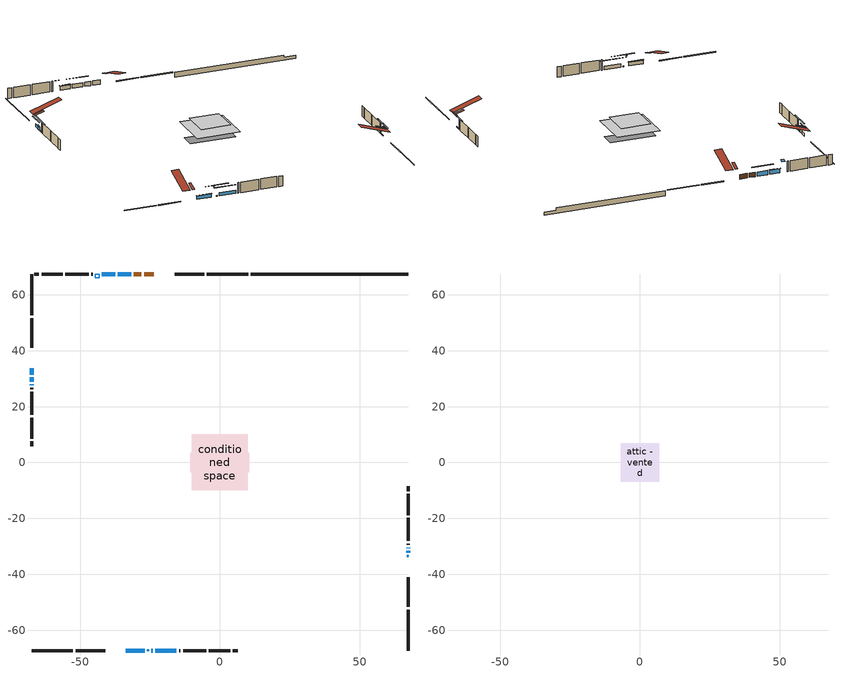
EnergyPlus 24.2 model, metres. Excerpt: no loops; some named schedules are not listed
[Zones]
conditioned space
 floor adiabatic (AdiabaticFloorConstruction): -10.02,-10.02 -10.02,10.02 10.02,10.02 10.02,-10.02 z3.05
 floor foundation (Slab1 construction): -10.56,-3.54 -10.56,3.54 10.56,3.54 10.56,-3.54 z-1.83
 wall outside (RimJoist1 construction): 10.16,67.48 -4.68,67.48 / -67.48,-67.48 -52.64,-67.48 / -67.48,67.48 -67.48,52.64 / 67.48,-67.48 67.48,-52.64 z0.61:0.91
 wall outside (RimJoist2 construction): -5.61,67.48 -16.18,67.48 / -51.71,-67.48 -41.13,-67.48 / -67.48,51.71 -67.48,41.13 / 67.48,-51.71 67.48,-41.13 z0.61:0.91
 wall outside (AdiabaticWallConstruction 1): -23.64,67.48 -27.2,67.48 / -28.12,67.48 -30.79,67.48 z0.61:2.64
 wall outside (AdiabaticWallConstruction): -31.72,67.48 -36.6,67.48 z0.61:2.57; -67.48,33.68 -67.48,31.4 z0.61:1.98; -37.53,67.48 -42.31,67.48 z0.61:2.52; -33.68,-67.48 -26.97,-67.48 z0.61:2.22; -67.48,30.47 -67.48,28.9 z0.61:2.5; 67.48,-32.25 67.48,-31.67 / 67.48,-30.75 67.48,-30.45 / -24.62,-67.48 -24.03,-67.48 / -67.48,27.97 -67.48,27.68 z0.61:0.96; -23.11,-67.48 -15.59,-67.48 z0.61:2.12
 wall outside (Wall1 construction): -45.61,67.48 -46.11,67.48 / -14.66,-67.48 -14.16,-67.48 / -67.48,26.75 -67.48,26.24 / 67.48,-29.52 67.48,-29.02 z0.61:5.49
 wall outside (Wall2 construction): -47.04,67.48 -55.35,67.48 / -13.23,-67.48 -4.92,-67.48 / -67.48,25.32 -67.48,17.01 / 67.48,-28.09 67.48,-19.79 z0.61:5.49
 wall outside (Wall3 construction): -56.28,67.48 -63.88,67.48 / -4,-67.48 3.6,-67.48 / -67.48,16.08 -67.48,8.48 / 67.48,-18.86 67.48,-11.26 z0.61:5.49
 wall outside (Wall4 construction): -64.8,67.48 -66.55,67.48 / 4.53,-67.48 6.28,-67.48 / -67.48,7.55 -67.48,5.81 / 67.48,-10.33 67.48,-8.58 z0.61:5.49
 wall foundation (FoundationWall1 construction): 11.09,67.48,-1.83 11.09,67.48,0.61 61.84,67.48,0.61 61.84,67.48,-0.46 67.48,67.48,-0.46 67.48,67.48,-1.83
 window (WindowConstruction): -31.72,67.48 -36.6,67.48 z0.61:2.57
 window (WindowConstruction 2): -67.48,33.68 -67.48,31.4 z0.61:1.98
 window (WindowConstruction 3): -37.53,67.48 -42.3,67.48 z0.61:2.52
 window (WindowConstruction 4): -33.68,-67.48 -26.97,-67.48 z0.61:2.22
 window (WindowConstruction 5): -67.48,30.47 -67.48,28.9 z0.61:2.5
 window (WindowConstruction 6): 67.48,-32.25 67.48,-31.67 z0.61:0.96
 window (WindowConstruction 7): 67.48,-30.74 67.48,-30.45 z0.61:0.96
 window (WindowConstruction 8): -24.61,-67.48 -24.04,-67.48 z0.61:0.96
 window (WindowConstruction 9): -67.48,27.97 -67.48,27.68 z0.61:0.96
 window (WindowConstruction 1): -23.11,-67.48 -15.59,-67.48 z0.61:2.12
 door (Door): -23.64,67.48 -27.2,67.48 z0.61:2.64
 door (Door 1): -28.12,67.48 -30.79,67.48 z0.61:2.64
 ceiling adiabatic (AdiabaticFloorConstruction): 10.02,-10.02 10.02,10.02 -10.02,10.02 -10.02,-10.02 z3.05
 roof outside (Roof2 construction): -22.71,67.48,5.49 -22.71,63.13,6.94 -21.57,63.13,6.94 -21.57,67.48,5.49; -34.61,-67.48,5.49 -34.61,-63.13,6.94 -35.75,-63.13,6.94 -35.75,-67.48,5.49; -67.48,34.61,5.49 -63.13,34.61,6.94 -63.13,35.75,6.94 -67.48,35.75,5.49; 67.48,-34.61,5.49 63.13,-34.61,6.94 63.13,-35.75,6.94 67.48,-35.75,5.49
 roof outside (AdiabaticRoofConstruction): 67.48,-33.18,5.49 67,-33.18,5.65 67,-33.68,5.65 67.48,-33.68,5.49; -44.68,67.48,5.49 -44.68,66.11,5.94 -43.23,66.11,5.94 -43.23,67.48,5.49; -25.54,-67.48,5.49 -25.54,-67,5.65 -26.04,-67,5.65 -26.04,-67.48,5.49
 skylight (SkylightConstruction): 67.48,-33.18,5.49 67,-33.18,5.64 67,-33.68,5.64 67.48,-33.68,5.49
 skylight (SkylightConstruction 1): -44.68,67.48,5.49 -44.68,66.11,5.94 -43.23,66.11,5.94 -43.23,67.48,5.49
 skylight (SkylightConstruction 2): -25.54,-67.48,5.49 -25.54,-67,5.64 -26.04,-67,5.64 -26.04,-67.48,5.49
attic - vented
 floor to conditioned space (Floor1 construction Reversed): -6.86,-6.86 -6.86,6.86 6.86,6.86 6.86,-6.86 z5.49
 roof outside (Roof1 construction): -20.64,67.48,5.49 -20.64,54.11,9.94 -17.11,54.11,9.94 -17.11,67.48,5.49; -36.68,-67.48,5.49 -36.68,-54.11,9.94 -40.21,-54.11,9.94 -40.21,-67.48,5.49; -67.48,36.68,5.49 -54.11,36.68,9.94 -54.11,40.21,9.94 -67.48,40.21,5.49; 67.48,-36.68,5.49 54.11,-36.68,9.94 54.11,-40.21,9.94 67.48,-40.21,5.49
shading: -39.24,67.48 -29.08,67.48 -29.08,67.89 -39.24,67.89 z5.21; -67.48,28.76 -67.48,36.32 -67.89,36.32 -67.89,28.76 z4.62; -42.51,67.48 -37.33,67.48 -37.33,67.89 -42.51,67.89 z2.73; -26.77,-67.48 -33.88,-67.48 -33.88,-67.89 -26.77,-67.89 z2.42; -67.48,28.7 -67.48,30.67 -67.89,30.67 -67.89,28.7 z2.7; 67.48,-26.59 67.48,-37.33 67.89,-37.33 67.89,-26.59 z6.04; 67.48,-25.37 67.48,-35.82 67.89,-35.82 67.89,-25.37 z6.04; -18.95,-67.48 -29.69,-67.48 -29.69,-67.89 -18.95,-67.89 z6.04; -67.48,22.6 -67.48,33.05 -67.89,33.05 -67.89,22.6 z6.04; -12.95,-67.48 -25.75,-67.48 -25.75,-67.89 -12.95,-67.89 z4.76
[Building]
Building 1: Terrain=Suburbs
[Site:Location]
Vancouver Intl AP_BC: Latitude {deg}=49.19; Longitude {deg}=-123.18; Time Zone {hr}=-8; Elevation {m}=4; Keep Site Location Information=Yes
[Site:GroundTemperature:Shallow]
8.06451, 6.96315, 6.87495, 7.3976, 9.49575, 11.5841, 13.3946, 14.5416, 14.639, 13.7062, 11.9418, 9.91751
[Site:WaterMainsTemperature]
Calculation Method=Schedule; Temperature Schedule=mains temperature schedule
[Material] Roughness=Rough; Thermal Absorptance=0.9
Name | Thickness {m} | Conductivity {W/m-K} | Density {kg/m3} | Specific Heat {J/kg-K} | Solar Absorptance | Visible Absorptance
asphalt or fiberglass shingles | 0.00635 | 0.162714 | 1121.4 | 1465.45 | 0.84 | 0.84
asphalt or fiberglass shingles 1 | 0.00635 | 0.162714 | 1121.4 | 1465.45 | 0.7 | 0.7
ceiling loosefill ins | 0.169333 | 0.0480833 | 16.02 | 1046.75 | 0.7 | 0.7
ceiling stud and cavity | 0.1397 | 0.144249 | 65.682 | 1177.47 | 0.7 | 0.7
concrete 4.0 in. | 0.1016 | 1.803125 | 2242.8 | 837.4 | 0.7 | 0.7
concrete 8.0 in. | 0.2032 | 1.803125 | 2242.8 | 837.4 | 0.7 | 0.7
door material | 0.04445 | 0.0451087 | 512.64 | 1214.23 | 0.7 | 0.7
exterior vertical ins | 0.0866238 | 0.029427 | 32.04 | 1214.23 | 0.7 | 0.7
floor covering | 0.0127 | 0.0433444 | 54.468 | 1339.84 | 0.6 | 0.6
floor rigid ins; roof rigid ins 1; wall rigid ins 1 | 0.512978 | 0.029427 | 32.04 | 1214.23 | 0.7 | 0.7
floor stud and cavity | 0.1397 | 1.75129 | 37.0049 | 1207.88 | 0.7 | 0.7
furniture material conditioned space 1 | 0.1524 | 0.115458 | 640.8 | 1214.23 | 0.6 | 0.6
gypsum board | 0.0127 | 0.160291 | 801 | 837.4 | 0.6 | 0.6
gypsum board 1 | 0.0127 | 0.160291 | 801 | 837.4 | 0.7 | 0.7
osb sheathing 0.5 in. | 0.0127 | 0.115458 | 512.64 | 1214.23 | 0.7 | 0.7
osb sheathing 0.75 in. | 0.01905 | 0.115458 | 512.64 | 1214.23 | 0.7 | 0.7
osb sheathing 2.0 in. | 0.0508 | 0.115458 | 512.64 | 1214.23 | 0.7 | 0.7
rim joist rigid ins; roof rigid ins; wall rigid ins | 0.051816 | 0.029427 | 32.04 | 1214.23 | 0.7 | 0.7
rim joist stud and cavity | 0.0508 | 0.0451784 | 125.044 | 1163.47 | 0.6 | 0.6
rim joist stud and cavity 1 | 0.0508 | 0.0402046 | 125.044 | 1163.47 | 0.6 | 0.6
roof stud and cavity | 0.2032 | 0.233233 | 78.34581 | 1123.46 | 0.7 | 0.7
roof stud and cavity 1 | 0.18415 | 1.78685 | 37.0049 | 1207.88 | 0.6 | 0.6
wall stud and cavity | 0.1397 | 0.279367 | 139.0536 | 1170.24 | 0.7 | 0.7
wall stud and cavity 1 | 0.1397 | 0.208789 | 139.0536 | 1170.24 | 0.7 | 0.7
wall stud and cavity 2 | 0.1397 | 0.209893 | 139.0536 | 1170.24 | 0.7 | 0.7
wall stud and cavity 3 | 0.1397 | 0.455074 | 139.0536 | 1170.24 | 0.7 | 0.7
wall stud and cavity 4 | 0.0889 | 0.380278 | 52.3479 | 1209.89 | 0.7 | 0.7
wall stud and cavity 5 | 0.0889 | 0.391764 | 83.0341 | 1211.67 | 0.7 | 0.7
wood siding | 0.0254 | 0.102417 | 544.68 | 1172.36 | 0.4 | 0.4
wood siding 1; wood siding 2; wood siding 3 | 0.0254 | 0.102417 | 544.68 | 1172.36 | 0.7 | 0.7
[WindowMaterial:SimpleGlazingSystem]
Name | U-Factor {W/m2-K} | Solar Heat Gain Coefficient
SkylightMaterial | 6.9614 | 0.6397
SkylightMaterial 1 | 4.39052 | 0.6512
SkylightMaterial 2 | 7.17137 | 0.7251
WindowMaterial | 3.79631 | 0.72
WindowMaterial 1 | 3.95416 | 0.7
WindowMaterial 2 | 4.0223 | 0.7
WindowMaterial 3 | 3.80937 | 0.71
WindowMaterial 4 | 3.91101 | 0.71
WindowMaterial 5 | 3.81505 | 0.71
WindowMaterial 6 | 5.98064 | 0.53
WindowMaterial 7 | 5.77055 | 0.53
[Construction]
AdiabaticFloorConstruction: floor stud and cavity, floor rigid ins, osb sheathing 0.75 in., floor covering
AdiabaticRoofConstruction: asphalt or fiberglass shingles 1, roof rigid ins 1, osb sheathing 0.75 in., roof stud and cavity 1
AdiabaticWallConstruction: wood siding 2, wall rigid ins 1, wall stud and cavity 4, gypsum board
AdiabaticWallConstruction 1: wood siding 3, wall rigid ins 1, wall stud and cavity 4, gypsum board
Door; Door 1: door material
Floor1 construction Reversed: gypsum board, ceiling stud and cavity, ceiling loosefill ins
FoundationWall1 construction: concrete 8.0 in., gypsum board 1
furniture construction conditioned space 1: furniture material conditioned space 1
PartitionWallConstruction: gypsum board, wall stud and cavity 5, gypsum board
RimJoist1 construction: wood siding 1, osb sheathing 2.0 in., rim joist stud and cavity
RimJoist2 construction: wood siding 1, rim joist rigid ins, osb sheathing 2.0 in., rim joist stud and cavity 1
Roof1 construction: asphalt or fiberglass shingles
Roof2 construction: asphalt or fiberglass shingles, roof rigid ins, osb sheathing 0.75 in., roof stud and cavity, gypsum board
SkylightConstruction: SkylightMaterial
SkylightConstruction 1: SkylightMaterial 1
SkylightConstruction 2: SkylightMaterial 2
Slab1 construction: concrete 4.0 in.
Wall1 construction: wood siding, wall rigid ins, osb sheathing 0.5 in., wall stud and cavity, gypsum board
Wall2 construction: wood siding, wall rigid ins, osb sheathing 0.5 in., wall stud and cavity 1, gypsum board
Wall3 construction: wood siding, wall rigid ins, osb sheathing 0.5 in., wall stud and cavity 2, gypsum board
Wall4 construction: wood siding, wall rigid ins, osb sheathing 0.5 in., wall stud and cavity 3, gypsum board
WindowConstruction: WindowMaterial
WindowConstruction 1: WindowMaterial 1
WindowConstruction 2: WindowMaterial 2
WindowConstruction 3: WindowMaterial 3
WindowConstruction 4: WindowMaterial 4
WindowConstruction 5: WindowMaterial 5
WindowConstruction 6; WindowConstruction 8; WindowConstruction 9: WindowMaterial 6
WindowConstruction 7: WindowMaterial 7
[Zone] Multiplier=1; Part of Total Floor Area=Yes
Name | Volume {m3}
attic - vented | 139.003
conditioned space | 1378.3
[Space]
Name | Zone | Volume {m3}
attic - vented 1 | attic - vented | 139.003
conditioned space 1 | conditioned space | 1378.3
[ZoneInfiltration:EffectiveLeakageArea]
infil attic - vented 1: Zone or Space=attic - vented 1; Schedule=Always On Discrete; Effective Air Leakage Area {cm2}=7791.72; Stack Coefficient=0.000309914; Wind Coefficient=1.18943e-05
[ZoneMixing]
whole house fan mix: Zone or Space=attic - vented; Schedule=Always On Continuous; Design Flow Rate Calculation Method=Flow/Zone; Design Flow Rate {m3/s}=0; Source Zone or Space=conditioned space
[SurfaceProperty:ExposedFoundationPerimeter]
Slab1: Exposed Perimeter Calculation Method=TotalExposedPerimeter; Total Exposed Perimeter {m}=56.389
[InternalMass] Zone or ZoneList=conditioned space; Space or SpaceList=conditioned space 1
Name | Construction | Surface Area {m2}
furniture mass conditioned space 1 | furniture construction conditioned space 1 | 220.52
partition wall mass | PartitionWallConstruction | 551.301
[Lights]
interior lighting: Zone or ZoneList or Space or SpaceList=conditioned space 1; Schedule=interior lighting schedule; Design Level Calculation Method=LightingLevel; Lighting Level {W}=343.2; Return Air Fraction=0; Fraction Radiant=0.6; Fraction Visible=0.2; Fraction Replaceable=1
[People]
occupants: Zone or ZoneList or Space or SpaceList=conditioned space 1; Number of People Schedule=occupants schedule; Number of People Calculation Method=People; Number of People=3; Fraction Radiant=0.314171; Sensible Heat Fraction=0.56303; Activity Level Schedule=occupants activity schedule; Carbon Dioxide Generation Rate {m3/s-W}=0; Enable ASHRAE 55 Comfort Warnings=No; Mean Radiant Temperature Calculation Type=EnclosureAveraged
[ElectricEquipment] Zone or ZoneList or Space or SpaceList=conditioned space 1; Design Level Calculation Method=EquipmentLevel
Name | Schedule | Design Level {W} | Fraction Latent | Fraction Radiant | Fraction Lost
clothes dryer | clothes dryer schedule | 140.772 | 0.015 | 0.081 | 0.85
clothes washer | clothes washer schedule | 32.1985 | 0.03 | 0.162 | 0.7
cooking range | cooking range schedule | 215.147 | 0.08 | 0.432 | 0.2
dishwasher | dishwasher schedule | 66.8632 | 0.3 | 0.18 | 0.4
fridge | fridge schedule | 72.9452 | 0 | 0.6 | 0
mech vent house fan | mech vent house fan schedule | 14.2 | 0 | 0 | 1
mech vent house fan cfis | mech vent house fan cfis schedule | 0 | 0 | 0 | 0
misc plug loads | misc plug loads schedule | 494.7 | 0.045 | 0.513 | 0.1
whole house fan | Always On Discrete | 0 | 0 | 0 | 1
[OtherEquipment] Zone or ZoneList or Space or SpaceList=conditioned space 1; Design Level Calculation Method=EquipmentLevel
Name | Fuel Type | Schedule | Design Level {W} | Fraction Latent | Fraction Radiant | Fraction Lost
clothes dryer 1 | Electricity | clothes dryer schedule | 0 | 0.015 | 0.081 | 0.85
cooking range 1 | Electricity | cooking range schedule | 0 | 0.08 | 0.432 | 0.2
general water use latent | None | general water use schedule | 62.594 | 1 | 0 | 0
general water use sensible | None | general water use schedule | -61.6891 | 0 | 0.6 | 0
mech vent house fan latent load | None | Always On Discrete | 0 | 1 | 0 | 0
mech vent house fan sensible load | None | Always On Discrete | 0 | 0 | 0 | 0
water heater energy adjustment1 | NaturalGas | Always On Discrete | 0.01 | 0 | 0 | 1
[ZoneInfiltration:DesignFlowRate] Zone or ZoneList or Space or SpaceList=conditioned space 1; Schedule=Always On Discrete; Design Flow Rate Calculation Method=Flow/Zone; Design Flow Rate {m3/s}=0
infil flow; natural vent flow; whole house fan flow
[Foundation:Kiva]
Foundation Kiva 1: Initial Indoor Air Temperature {C}=21; Wall Height Above Grade {m}=0.609996; Wall Depth Below Slab {m}=0.2032; Custom Block Material Name 1=exterior vertical ins; Custom Block Depth 1 {m}=2.43998; Custom Block X Position 1 {m}=0.2159; Custom Block Z Position 1 {m}=0
[Foundation:Kiva:Settings]
Soil Conductivity {W/m-K}=0.849921; Soil Density {kg/m3}=1842.3; Soil Specific Heat {J/kg-K}=418.7; Ground Solar Absorptivity=0.9; Ground Thermal Absorptivity=0.9; Ground Surface Roughness {m}=0.03; Far-Field Width {m}=40; Deep-Ground Boundary Condition=ZeroFlux; Deep-Ground Depth {m}=40; Minimum Cell Dimension {m}=0.2; Maximum Cell Growth Coefficient=3; Simulation Timestep=Timestep
[Exterior:Lights]
exterior lighting: Schedule=exterior lighting schedule; Design Level {W}=75.6
[Schedule:Constant]
Name | Hourly Value
Always On Continuous; mech vent house fan schedule; mech vent house fan cfis schedule; Always On Discrete | 1
occupants activity schedule | 117.228
fridge schedule | 0
[Schedule:Week:Daily]
interior lighting schedule Week Rule - Jan1-Jan27: interior lighting schedule day, interior lighting schedule day, interior lighting schedule day, interior lighting schedule day, interior lighting schedule day, interior lighting schedule day, interior lighting schedule day, interior lighting schedule default day, interior lighting schedule default day, interior lighting schedule default day, interior lighting schedule default day, interior lighting schedule default day
interior lighting schedule Week Rule - Jan28-Feb3: interior lighting schedule day, interior lighting schedule day, interior lighting schedule day, interior lighting schedule day, interior lighting schedule day 1, interior lighting schedule day 1, interior lighting schedule day 1, interior lighting schedule default day, interior lighting schedule default day, interior lighting schedule default day, interior lighting schedule default day, interior lighting schedule default day
interior lighting schedule Week Rule - Feb4-Feb24: interior lighting schedule day 1, interior lighting schedule day 1, interior lighting schedule day 1, interior lighting schedule day 1, interior lighting schedule day 1, interior lighting schedule day 1, interior lighting schedule day 1, interior lighting schedule default day, interior lighting schedule default day, interior lighting schedule default day, interior lighting schedule default day, interior lighting schedule default day
interior lighting schedule Week Rule - Feb25-Mar3: interior lighting schedule day 1, interior lighting schedule day 1, interior lighting schedule day 1, interior lighting schedule day 1, interior lighting schedule day 2, interior lighting schedule day 2, interior lighting schedule day 2, interior lighting schedule default day, interior lighting schedule default day, interior lighting schedule default day, interior lighting schedule default day, interior lighting schedule default day
interior lighting schedule Week Rule - Mar4-Mar31: interior lighting schedule day 2, interior lighting schedule day 2, interior lighting schedule day 2, interior lighting schedule day 2, interior lighting schedule day 2, interior lighting schedule day 2, interior lighting schedule day 2, interior lighting schedule default day, interior lighting schedule default day, interior lighting schedule default day, interior lighting schedule default day, interior lighting schedule default day
interior lighting schedule Week Rule - Apr1-Apr28: interior lighting schedule day 3, interior lighting schedule day 3, interior lighting schedule day 3, interior lighting schedule day 3, interior lighting schedule day 3, interior lighting schedule day 3, interior lighting schedule day 3, interior lighting schedule default day, interior lighting schedule default day, interior lighting schedule default day, interior lighting schedule default day, interior lighting schedule default day
interior lighting schedule Week Rule - Apr29-May5: interior lighting schedule day 3, interior lighting schedule day 3, interior lighting schedule day 4, interior lighting schedule day 4, interior lighting schedule day 4, interior lighting schedule day 4, interior lighting schedule day 4, interior lighting schedule default day, interior lighting schedule default day, interior lighting schedule default day, interior lighting schedule default day, interior lighting schedule default day
interior lighting schedule Week Rule - May6-May26: interior lighting schedule day 4, interior lighting schedule day 4, interior lighting schedule day 4, interior lighting schedule day 4, interior lighting schedule day 4, interior lighting schedule day 4, interior lighting schedule day 4, interior lighting schedule default day, interior lighting schedule default day, interior lighting schedule default day, interior lighting schedule default day, interior lighting schedule default day
interior lighting schedule Week Rule - May27-Jun2: interior lighting schedule day 4, interior lighting schedule day 4, interior lighting schedule day 4, interior lighting schedule day 4, interior lighting schedule day 4, interior lighting schedule day 5, interior lighting schedule day 5, interior lighting schedule default day, interior lighting schedule default day, interior lighting schedule default day, interior lighting schedule default day, interior lighting schedule default day
interior lighting schedule Week Rule - Jun3-Jun30: interior lighting schedule day 5, interior lighting schedule day 5, interior lighting schedule day 5, interior lighting schedule day 5, interior lighting schedule day 5, interior lighting schedule day 5, interior lighting schedule day 5, interior lighting schedule default day, interior lighting schedule default day, interior lighting schedule default day, interior lighting schedule default day, interior lighting schedule default day
interior lighting schedule Week Rule - Jul1-Jul28: interior lighting schedule day 6, interior lighting schedule day 6, interior lighting schedule day 6, interior lighting schedule day 6, interior lighting schedule day 6, interior lighting schedule day 6, interior lighting schedule day 6, interior lighting schedule default day, interior lighting schedule default day, interior lighting schedule default day, interior lighting schedule default day, interior lighting schedule default day
interior lighting schedule Week Rule - Jul29-Aug4: interior lighting schedule day 6, interior lighting schedule day 6, interior lighting schedule day 6, interior lighting schedule day 7, interior lighting schedule day 7, interior lighting schedule day 7, interior lighting schedule day 7, interior lighting schedule default day, interior lighting schedule default day, interior lighting schedule default day, interior lighting schedule default day, interior lighting schedule default day
interior lighting schedule Week Rule - Aug5-Aug25: interior lighting schedule day 7, interior lighting schedule day 7, interior lighting schedule day 7, interior lighting schedule day 7, interior lighting schedule day 7, interior lighting schedule day 7, interior lighting schedule day 7, interior lighting schedule default day, interior lighting schedule default day, interior lighting schedule default day, interior lighting schedule default day, interior lighting schedule default day
interior lighting schedule Week Rule - Aug26-Sep1: interior lighting schedule day 7, interior lighting schedule day 7, interior lighting schedule day 7, interior lighting schedule day 7, interior lighting schedule day 7, interior lighting schedule day 7, interior lighting schedule day 8, interior lighting schedule default day, interior lighting schedule default day, interior lighting schedule default day, interior lighting schedule default day, interior lighting schedule default day
interior lighting schedule Week Rule - Sep2-Sep29: interior lighting schedule day 8, interior lighting schedule day 8, interior lighting schedule day 8, interior lighting schedule day 8, interior lighting schedule day 8, interior lighting schedule day 8, interior lighting schedule day 8, interior lighting schedule default day, interior lighting schedule default day, interior lighting schedule default day, interior lighting schedule default day, interior lighting schedule default day
interior lighting schedule Week Rule - Sep30-Oct6: interior lighting schedule day 8, interior lighting schedule day 9, interior lighting schedule day 9, interior lighting schedule day 9, interior lighting schedule day 9, interior lighting schedule day 9, interior lighting schedule day 9, interior lighting schedule default day, interior lighting schedule default day, interior lighting schedule default day, interior lighting schedule default day, interior lighting schedule default day
interior lighting schedule Week Rule - Oct7-Oct27: interior lighting schedule day 9, interior lighting schedule day 9, interior lighting schedule day 9, interior lighting schedule day 9, interior lighting schedule day 9, interior lighting schedule day 9, interior lighting schedule day 9, interior lighting schedule default day, interior lighting schedule default day, interior lighting schedule default day, interior lighting schedule default day, interior lighting schedule default day
interior lighting schedule Week Rule - Oct28-Nov3: interior lighting schedule day 9, interior lighting schedule day 9, interior lighting schedule day 9, interior lighting schedule day 9, interior lighting schedule day 10, interior lighting schedule day 10, interior lighting schedule day 10, interior lighting schedule default day, interior lighting schedule default day, interior lighting schedule default day, interior lighting schedule default day, interior lighting schedule default day
interior lighting schedule Week Rule - Nov4-Nov24: interior lighting schedule day 10, interior lighting schedule day 10, interior lighting schedule day 10, interior lighting schedule day 10, interior lighting schedule day 10, interior lighting schedule day 10, interior lighting schedule day 10, interior lighting schedule default day, interior lighting schedule default day, interior lighting schedule default day, interior lighting schedule default day, interior lighting schedule default day
interior lighting schedule Week Rule - Nov25-Dec1: interior lighting schedule day 10, interior lighting schedule day 10, interior lighting schedule day 10, interior lighting schedule day 10, interior lighting schedule day 10, interior lighting schedule day 10, interior lighting schedule day 11, interior lighting schedule default day, interior lighting schedule default day, interior lighting schedule default day, interior lighting schedule default day, interior lighting schedule default day
interior lighting schedule Week Rule - Dec2-Dec31: interior lighting schedule day 11, interior lighting schedule day 11, interior lighting schedule day 11, interior lighting schedule day 11, interior lighting schedule day 11, interior lighting schedule day 11, interior lighting schedule day 11, interior lighting schedule default day, interior lighting schedule default day, interior lighting schedule default day, interior lighting schedule default day, interior lighting schedule default day
occupants schedule Week Rule - Jan1-Dec31: occupants schedule day, occupants schedule day, occupants schedule day, occupants schedule day, occupants schedule day, occupants schedule day, occupants schedule day, occupants schedule default day, occupants schedule default day, occupants schedule default day, occupants schedule default day, occupants schedule default day
clothes dryer schedule Week Rule - Jan1-Dec31: clothes dryer schedule day, clothes dryer schedule day, clothes dryer schedule day, clothes dryer schedule day, clothes dryer schedule day, clothes dryer schedule day, clothes dryer schedule day, clothes dryer schedule default day, clothes dryer schedule default day, clothes dryer schedule default day, clothes dryer schedule default day, clothes dryer schedule default day
clothes washer schedule Week Rule - Jan1-Dec31: clothes washer schedule day, clothes washer schedule day, clothes washer schedule day, clothes washer schedule day, clothes washer schedule day, clothes washer schedule day, clothes washer schedule day, clothes washer schedule default day, clothes washer schedule default day, clothes washer schedule default day, clothes washer schedule default day, clothes washer schedule default day
cooking range schedule Week Rule - Jan1-Dec31: cooking range schedule day, cooking range schedule day, cooking range schedule day, cooking range schedule day, cooking range schedule day, cooking range schedule day, cooking range schedule day, cooking range schedule default day, cooking range schedule default day, cooking range schedule default day, cooking range schedule default day, cooking range schedule default day
dishwasher schedule Week Rule - Jan1-Dec31: dishwasher schedule day, dishwasher schedule day, dishwasher schedule day, dishwasher schedule day, dishwasher schedule day, dishwasher schedule day, dishwasher schedule day, dishwasher schedule default day, dishwasher schedule default day, dishwasher schedule default day, dishwasher schedule default day, dishwasher schedule default day
misc plug loads schedule Week Rule - Jan1-Dec31: misc plug loads schedule day, misc plug loads schedule day, misc plug loads schedule day, misc plug loads schedule day, misc plug loads schedule day, misc plug loads schedule day, misc plug loads schedule day, misc plug loads schedule default day, misc plug loads schedule default day, misc plug loads schedule default day, misc plug loads schedule default day, misc plug loads schedule default day
general water use schedule Week Rule - Jan1-Dec31: general water use schedule day, general water use schedule day, general water use schedule day, general water use schedule day, general water use schedule day, general water use schedule day, general water use schedule day, general water use schedule default day, general water use schedule default day, general water use schedule default day, general water use schedule default day, general water use schedule default day
exterior lighting schedule Week Rule - Jan1-Jan27: exterior lighting schedule day, exterior lighting schedule day, exterior lighting schedule day, exterior lighting schedule day, exterior lighting schedule day, exterior lighting schedule day, exterior lighting schedule day, exterior lighting schedule default day, exterior lighting schedule default day, exterior lighting schedule default day, exterior lighting schedule default day, exterior lighting schedule default day
exterior lighting schedule Week Rule - Jan28-Feb3: exterior lighting schedule day, exterior lighting schedule day, exterior lighting schedule day, exterior lighting schedule day, exterior lighting schedule day 1, exterior lighting schedule day 1, exterior lighting schedule day 1, exterior lighting schedule default day, exterior lighting schedule default day, exterior lighting schedule default day, exterior lighting schedule default day, exterior lighting schedule default day
exterior lighting schedule Week Rule - Feb4-Feb24: exterior lighting schedule day 1, exterior lighting schedule day 1, exterior lighting schedule day 1, exterior lighting schedule day 1, exterior lighting schedule day 1, exterior lighting schedule day 1, exterior lighting schedule day 1, exterior lighting schedule default day, exterior lighting schedule default day, exterior lighting schedule default day, exterior lighting schedule default day, exterior lighting schedule default day
exterior lighting schedule Week Rule - Feb25-Mar3: exterior lighting schedule day 1, exterior lighting schedule day 1, exterior lighting schedule day 1, exterior lighting schedule day 1, exterior lighting schedule day 2, exterior lighting schedule day 2, exterior lighting schedule day 2, exterior lighting schedule default day, exterior lighting schedule default day, exterior lighting schedule default day, exterior lighting schedule default day, exterior lighting schedule default day
exterior lighting schedule Week Rule - Mar4-Mar31: exterior lighting schedule day 2, exterior lighting schedule day 2, exterior lighting schedule day 2, exterior lighting schedule day 2, exterior lighting schedule day 2, exterior lighting schedule day 2, exterior lighting schedule day 2, exterior lighting schedule default day, exterior lighting schedule default day, exterior lighting schedule default day, exterior lighting schedule default day, exterior lighting schedule default day
exterior lighting schedule Week Rule - Apr1-Apr28: exterior lighting schedule day 3, exterior lighting schedule day 3, exterior lighting schedule day 3, exterior lighting schedule day 3, exterior lighting schedule day 3, exterior lighting schedule day 3, exterior lighting schedule day 3, exterior lighting schedule default day, exterior lighting schedule default day, exterior lighting schedule default day, exterior lighting schedule default day, exterior lighting schedule default day
exterior lighting schedule Week Rule - Apr29-May5: exterior lighting schedule day 3, exterior lighting schedule day 3, exterior lighting schedule day 4, exterior lighting schedule day 4, exterior lighting schedule day 4, exterior lighting schedule day 4, exterior lighting schedule day 4, exterior lighting schedule default day, exterior lighting schedule default day, exterior lighting schedule default day, exterior lighting schedule default day, exterior lighting schedule default day
exterior lighting schedule Week Rule - May6-May26: exterior lighting schedule day 4, exterior lighting schedule day 4, exterior lighting schedule day 4, exterior lighting schedule day 4, exterior lighting schedule day 4, exterior lighting schedule day 4, exterior lighting schedule day 4, exterior lighting schedule default day, exterior lighting schedule default day, exterior lighting schedule default day, exterior lighting schedule default day, exterior lighting schedule default day
exterior lighting schedule Week Rule - May27-Jun2: exterior lighting schedule day 4, exterior lighting schedule day 4, exterior lighting schedule day 4, exterior lighting schedule day 4, exterior lighting schedule day 4, exterior lighting schedule day 5, exterior lighting schedule day 5, exterior lighting schedule default day, exterior lighting schedule default day, exterior lighting schedule default day, exterior lighting schedule default day, exterior lighting schedule default day
exterior lighting schedule Week Rule - Jun3-Jun30: exterior lighting schedule day 5, exterior lighting schedule day 5, exterior lighting schedule day 5, exterior lighting schedule day 5, exterior lighting schedule day 5, exterior lighting schedule day 5, exterior lighting schedule day 5, exterior lighting schedule default day, exterior lighting schedule default day, exterior lighting schedule default day, exterior lighting schedule default day, exterior lighting schedule default day
exterior lighting schedule Week Rule - Jul1-Jul28: exterior lighting schedule day 6, exterior lighting schedule day 6, exterior lighting schedule day 6, exterior lighting schedule day 6, exterior lighting schedule day 6, exterior lighting schedule day 6, exterior lighting schedule day 6, exterior lighting schedule default day, exterior lighting schedule default day, exterior lighting schedule default day, exterior lighting schedule default day, exterior lighting schedule default day
exterior lighting schedule Week Rule - Jul29-Aug4: exterior lighting schedule day 6, exterior lighting schedule day 6, exterior lighting schedule day 6, exterior lighting schedule day 7, exterior lighting schedule day 7, exterior lighting schedule day 7, exterior lighting schedule day 7, exterior lighting schedule default day, exterior lighting schedule default day, exterior lighting schedule default day, exterior lighting schedule default day, exterior lighting schedule default day
exterior lighting schedule Week Rule - Aug5-Aug25: exterior lighting schedule day 7, exterior lighting schedule day 7, exterior lighting schedule day 7, exterior lighting schedule day 7, exterior lighting schedule day 7, exterior lighting schedule day 7, exterior lighting schedule day 7, exterior lighting schedule default day, exterior lighting schedule default day, exterior lighting schedule default day, exterior lighting schedule default day, exterior lighting schedule default day
exterior lighting schedule Week Rule - Aug26-Sep1: exterior lighting schedule day 7, exterior lighting schedule day 7, exterior lighting schedule day 7, exterior lighting schedule day 7, exterior lighting schedule day 7, exterior lighting schedule day 7, exterior lighting schedule day 8, exterior lighting schedule default day, exterior lighting schedule default day, exterior lighting schedule default day, exterior lighting schedule default day, exterior lighting schedule default day
[Schedule:Year]
interior lighting schedule: interior lighting schedule Week Rule - Jan1-Jan27, 1, 1, 1, 27, interior lighting schedule Week Rule - Jan28-Feb3, 1, 28, 2, 3, interior lighting schedule Week Rule - Feb4-Feb24, 2, 4, 2, 24, interior lighting schedule Week Rule - Feb25-Mar3, 2, 25, 3, 3, interior lighting schedule Week Rule - Mar4-Mar31, 3, 4, 3, 31, interior lighting schedule Week Rule - Apr1-Apr28, 4, 1, 4, 28, interior lighting schedule Week Rule - Apr29-May5, 4, 29, 5, 5, interior lighting schedule Week Rule - May6-May26, 5, 6, 5, 26, interior lighting schedule Week Rule - May27-Jun2, 5, 27, 6, 2, interior lighting schedule Week Rule - Jun3-Jun30, 6, 3, 6, 30, interior lighting schedule Week Rule - Jul1-Jul28, 7, 1, 7, 28, interior lighting schedule Week Rule - Jul29-Aug4, 7, 29, 8, 4, interior lighting schedule Week Rule - Aug5-Aug25, 8, 5, 8, 25, interior lighting schedule Week Rule - Aug26-Sep1, 8, 26, 9, 1, interior lighting schedule Week Rule - Sep2-Sep29, 9, 2, 9, 29, interior lighting schedule Week Rule - Sep30-Oct6, 9, 30, 10, 6, interior lighting schedule Week Rule - Oct7-Oct27, 10, 7, 10, 27, interior lighting schedule Week Rule - Oct28-Nov3, 10, 28, 11, 3, interior lighting schedule Week Rule - Nov4-Nov24, 11, 4, 11, 24, interior lighting schedule Week Rule - Nov25-Dec1, 11, 25, 12, 1, interior lighting schedule Week Rule - Dec2-Dec31, 12, 2, 12, 31
occupants schedule: occupants schedule Week Rule - Jan1-Dec31, 1, 1, 12, 31
clothes dryer schedule: clothes dryer schedule Week Rule - Jan1-Dec31, 1, 1, 12, 31
clothes washer schedule: clothes washer schedule Week Rule - Jan1-Dec31, 1, 1, 12, 31
cooking range schedule: cooking range schedule Week Rule - Jan1-Dec31, 1, 1, 12, 31
dishwasher schedule: dishwasher schedule Week Rule - Jan1-Dec31, 1, 1, 12, 31
misc plug loads schedule: misc plug loads schedule Week Rule - Jan1-Dec31, 1, 1, 12, 31
general water use schedule: general water use schedule Week Rule - Jan1-Dec31, 1, 1, 12, 31
exterior lighting schedule: exterior lighting schedule Week Rule - Jan1-Jan27, 1, 1, 1, 27, exterior lighting schedule Week Rule - Jan28-Feb3, 1, 28, 2, 3, exterior lighting schedule Week Rule - Feb4-Feb24, 2, 4, 2, 24, exterior lighting schedule Week Rule - Feb25-Mar3, 2, 25, 3, 3, exterior lighting schedule Week Rule - Mar4-Mar31, 3, 4, 3, 31, exterior lighting schedule Week Rule - Apr1-Apr28, 4, 1, 4, 28, exterior lighting schedule Week Rule - Apr29-May5, 4, 29, 5, 5, exterior lighting schedule Week Rule - May6-May26, 5, 6, 5, 26, exterior lighting schedule Week Rule - May27-Jun2, 5, 27, 6, 2, exterior lighting schedule Week Rule - Jun3-Jun30, 6, 3, 6, 30, exterior lighting schedule Week Rule - Jul1-Jul28, 7, 1, 7, 28, exterior lighting schedule Week Rule - Jul29-Aug4, 7, 29, 8, 4, exterior lighting schedule Week Rule - Aug5-Aug25, 8, 5, 8, 25, exterior lighting schedule Week Rule - Aug26-Sep1, 8, 26, 9, 1, exterior lighting schedule Week Rule - Sep2-Sep29, 9, 2, 9, 29, exterior lighting schedule Week Rule - Sep30-Oct6, 9, 30, 10, 6, exterior lighting schedule Week Rule - Oct7-Oct27, 10, 7, 10, 27, exterior lighting schedule Week Rule - Oct28-Nov3, 10, 28, 11, 3, exterior lighting schedule Week Rule - Nov4-Nov24, 11, 4, 11, 24, exterior lighting schedule Week Rule - Nov25-Dec1, 11, 25, 12, 1, exterior lighting schedule Week Rule - Dec2-Dec31, 12, 2, 12, 31
[Schedule:Compact]
mains temperature schedule: Through: 01/01, For: AllDays, Until: 24:00, 11.375, Through: 01/02, For: AllDays, Until: 24:00, 11.3367, Through: 01/03, For: AllDays, Until: 24:00, 11.2994, Through: 01/04, For: AllDays, Until: 24:00, 11.2628, Through: 01/05, For: AllDays, Until: 24:00, 11.2267, Through: 01/06, For: AllDays, Until: 24:00, 11.1917, Through: 01/07, For: AllDays, Until: 24:00, 11.1578, Through: 01/08, For: AllDays, Until: 24:00, 11.1244, Through: 01/09, For: AllDays, Until: 24:00, 11.0917, Through: 01/10, For: AllDays, Until: 24:00, 11.06, Through: 01/11, For: AllDays, Until: 24:00, 11.0289, Through: 01/12, For: AllDays, Until: 24:00, 10.9989, Through: 01/13, For: AllDays, Until: 24:00, 10.97, Through: 01/14, For: AllDays, Until: 24:00, 10.9417, Through: 01/15, For: AllDays, Until: 24:00, 10.9139, Through: 01/16, For: AllDays, Until: 24:00, 10.8878, Through: 01/17, For: AllDays, Until: 24:00, 10.8622, Through: 01/18, For: AllDays, Until: 24:00, 10.8372, Through: 01/19, For: AllDays, Until: 24:00, 10.8133, Through: 01/20, For: AllDays, Until: 24:00, 10.7906, Through: 01/21, For: AllDays, Until: 24:00, 10.7683, Through: 01/22, For: AllDays, Until: 24:00, 10.7478, Through: 01/23, For: AllDays, Until: 24:00, 10.7272, Through: 01/24, For: AllDays, Until: 24:00, 10.7083, Through: 01/25, For: AllDays, Until: 24:00, 10.69, Through: 01/26, For: AllDays, Until: 24:00, 10.6728, Through: 01/27, For: AllDays, Until: 24:00, 10.6567, Through: 01/28, For: AllDays, Until: 24:00, 10.6411, Through: 01/29, For: AllDays, Until: 24:00, 10.6267, Through: 01/30, For: AllDays, Until: 24:00, 10.6133, Through: 01/31, For: AllDays, Until: 24:00, 10.6011, Through: 02/01, For: AllDays, Until: 24:00, 10.59, Through: 02/02, For: AllDays, Until: 24:00, 10.5794, Through: 02/03, For: AllDays, Until: 24:00, 10.57, Through: 02/04, For: AllDays, Until: 24:00, 10.5617, Through: 02/05, For: AllDays, Until: 24:00, 10.5539, Through: 02/06, For: AllDays, Until: 24:00, 10.5478, Through: 02/07, For: AllDays, Until: 24:00, 10.5422, Through: 02/08, For: AllDays, Until: 24:00, 10.5378, Through: 02/09, For: AllDays, Until: 24:00, 10.5339, Through: 02/10, For: AllDays, Until: 24:00, 10.5317, Through: 02/11, For: AllDays, Until: 24:00, 10.53, Through: 02/12, For: AllDays, Until: 24:00, 10.53, Through: 02/13, For: AllDays, Until: 24:00, 10.5306, Through: 02/14, For: AllDays, Until: 24:00, 10.5317, Through: 02/15, For: AllDays, Until: 24:00, 10.5344, Through: 02/16, For: AllDays, Until: 24:00, 10.5378, Through: 02/17, For: AllDays, Until: 24:00, 10.5428, Through: 02/18, For: AllDays, Until: 24:00, 10.5483, Through: 02/19, For: AllDays, Until: 24:00, 10.5544, Through: 02/20, For: AllDays, Until: 24:00, 10.5622, Through: 02/21, For: AllDays, Until: 24:00, 10.5706, Through: 02/22, For: AllDays, Until: 24:00, 10.5806, Through: 02/23, For: AllDays, Until: 24:00, 10.5911, Through: 02/24, For: AllDays, Until: 24:00, 10.6022, Through: 02/25, For: AllDays, Until: 24:00, 10.615, Through: 02/26, For: AllDays, Until: 24:00, 10.6283, Through: 02/27, For: AllDays, Until: 24:00, 10.6428, Through: 02/28, For: AllDays, Until: 24:00, 10.6583, Through: 03/01, For: AllDays, Until: 24:00, 10.6744, Through: 03/02, For: AllDays, Until: 24:00, 10.6917, Through: 03/03, For: AllDays, Until: 24:00, 10.71, Through: 03/04, For: AllDays, Until: 24:00, 10.7294, Through: 03/05, For: AllDays, Until: 24:00, 10.7494, Through: 03/06, For: AllDays, Until: 24:00, 10.7706, Through: 03/07, For: AllDays, Until: 24:00, 10.7928, Through: 03/08, For: AllDays, Until: 24:00, 10.8161, Through: 03/09, For: AllDays, Until: 24:00, 10.84, Through: 03/10, For: AllDays, Until: 24:00, 10.8644, Through: 03/11, For: AllDays, Until: 24:00, 10.8906, Through: 03/12, For: AllDays, Until: 24:00, 10.9167, Through: 03/13, For: AllDays, Until: 24:00, 10.9444, Through: 03/14, For: AllDays, Until: 24:00, 10.9728, Through: 03/15, For: AllDays, Until: 24:00, 11.0022, Through: 03/16, For: AllDays, Until: 24:00, 11.0322, Through: 03/17, For: AllDays, Until: 24:00, 11.0633, Through: 03/18, For: AllDays, Until: 24:00, 11.095, Through: 03/19, For: AllDays, Until: 24:00, 11.1278, Through: 03/20, For: AllDays, Until: 24:00, 11.1611, Through: 03/21, For: AllDays, Until: 24:00, 11.1956, Through: 03/22, For: AllDays, Until: 24:00, 11.2306, Through: 03/23, For: AllDays, Until: 24:00, 11.2667, Through: 03/24, For: AllDays, Until: 24:00, 11.3033, Through: 03/25, For: AllDays, Until: 24:00, 11.3406, Through: 03/26, For: AllDays, Until: 24:00, 11.3789, Through: 03/27, For: AllDays, Until: 24:00, 11.4178, Through: 03/28, For: AllDays, Until: 24:00, 11.4572, Through: 03/29, For: AllDays, Until: 24:00, 11.4978, Through: 03/30, For: AllDays, Until: 24:00, 11.5389, Through: 03/31, For: AllDays, Until: 24:00, 11.5811, Through: 04/01, For: AllDays, Until: 24:00, 11.6233, Through: 04/02, For: AllDays, Until: 24:00, 11.6667, Through: 04/03, For: AllDays, Until: 24:00, 11.7106, Through: 04/04, For: AllDays, Until: 24:00, 11.755, Through: 04/05, For: AllDays, Until: 24:00, 11.8006, Through: 04/06, For: AllDays, Until: 24:00, 11.8461, Through: 04/07, For: AllDays, Until: 24:00, 11.8928, Through: 04/08, For: AllDays, Until: 24:00, 11.9394, Through: 04/09, For: AllDays, Until: 24:00, 11.9872, Through: 04/10, For: AllDays, Until: 24:00, 12.0356, Through: 04/11, For: AllDays, Until: 24:00, 12.0844, Through: 04/12, For: AllDays, Until: 24:00, 12.1333, Through: 04/13, For: AllDays, Until: 24:00, 12.1833, Through: 04/14, For: AllDays, Until: 24:00, 12.2339, Through: 04/15, For: AllDays, Until: 24:00, 12.2844, Through: 04/16, For: AllDays, Until: 24:00, 12.3361, Through: 04/17, For: AllDays, Until: 24:00, 12.3878, Through: 04/18, For: AllDays, Until: 24:00, 12.44, Through: 04/19, For: AllDays, Until: 24:00, 12.4928, Through: 04/20, For: AllDays, Until: 24:00, 12.5456, Through: 04/21, For: AllDays, Until: 24:00, 12.5994, Through: 04/22, For: AllDays, Until: 24:00, 12.6533, Through: 04/23, For: AllDays, Until: 24:00, 12.7072, Through: 04/24, For: AllDays, Until: 24:00, 12.7622, Through: 04/25, For: AllDays, Until: 24:00, 12.8172, Through: 04/26, For: AllDays, Until: 24:00, 12.8722, Through: 04/27, For: AllDays, Until: 24:00, 12.9278, Through: 04/28, For: AllDays, Until: 24:00, 12.9839, Through: 04/29, For: AllDays, Until: 24:00, 13.04, Through: 04/30, For: AllDays, Until: 24:00, 13.0961, Through: 05/01, For: AllDays, Until: 24:00, 13.1533, Through: 05/02, For: AllDays, Until: 24:00, 13.21, Through: 05/03, For: AllDays, Until: 24:00, 13.2672, Through: 05/04, For: AllDays, Until: 24:00, 13.3244, Through: 05/05, For: AllDays, Until: 24:00, 13.3817, Through: 05/06, For: AllDays, Until: 24:00, 13.4394, Through: 05/07, For: AllDays, Until: 24:00, 13.4972, Through: 05/08, For: AllDays, Until: 24:00, 13.555, Through: 05/09, For: AllDays, Until: 24:00, 13.6133, Through: 05/10, For: AllDays, Until: 24:00, 13.6711, Through: 05/11, For: AllDays, Until: 24:00, 13.7294, Through: 05/12, For: AllDays, Until: 24:00, 13.7878, Through: 05/13, For: AllDays, Until: 24:00, 13.8461, Through: 05/14, For: AllDays, Until: 24:00, 13.9044, Through: 05/15, For: AllDays, Until: 24:00, 13.9628, Through: 05/16, For: AllDays, Until: 24:00, 14.0211, Through: 05/17, For: AllDays, Until: 24:00, 14.0789, Through: 05/18, For: AllDays, Until: 24:00, 14.1372, Through: 05/19, For: AllDays, Until: 24:00, 14.1956, Through: 05/20, For: AllDays, Until: 24:00, 14.2533, Through: 05/21, For: AllDays, Until: 24:00, 14.3117, Through: 05/22, For: AllDays, Until: 24:00, 14.3694, Through: 05/23, For: AllDays, Until: 24:00, 14.4272, Through: 05/24, For: AllDays, Until: 24:00, 14.4844, Through: 05/25, For: AllDays, Until: 24:00, 14.5422, Through: 05/26, For: AllDays, Until: 24:00, 14.5994, Through: 05/27, For: AllDays, Until: 24:00, 14.6561, Through: 05/28, For: AllDays, Until: 24:00, 14.7128, Through: 05/29, For: AllDays, Until: 24:00, 14.7694, Through: 05/30, For: AllDays, Until: 24:00, 14.8261, Through: 05/31, For: AllDays, Until: 24:00, 14.8817, Through: 06/01, For: AllDays, Until: 24:00, 14.9378, Through: 06/02, For: AllDays, Until: 24:00, 14.9933, Through: 06/03, For: AllDays, Until: 24:00, 15.0483, Through: 06/04, For: AllDays, Until: 24:00, 15.1028, Through: 06/05, For: AllDays, Until: 24:00, 15.1572, Through: 06/06, For: AllDays, Until: 24:00, 15.2117, Through: 06/07, For: AllDays, Until: 24:00, 15.265, Through: 06/08, For: AllDays, Until: 24:00, 15.3183, Through: 06/09, For: AllDays, Until: 24:00, 15.3711, Through: 06/10, For: AllDays, Until: 24:00, 15.4239, Through: 06/11, For: AllDays, Until: 24:00, 15.4756, Through: 06/12, For: AllDays, Until: 24:00, 15.5272, Through: 06/13, For: AllDays, Until: 24:00, 15.5783, Through: 06/14, For: AllDays, Until: 24:00, 15.6289, Through: 06/15, For: AllDays, Until: 24:00, 15.6789, Through: 06/16, For: AllDays, Until: 24:00, 15.7283, Through: 06/17, For: AllDays, Until: 24:00, 15.7772, Through: 06/18, For: AllDays, Until: 24:00, 15.8261, Through: 06/19, For: AllDays, Until: 24:00, 15.8739, Through: 06/20, For: AllDays, Until: 24:00, 15.9211, Through: 06/21, For: AllDays, Until: 24:00, 15.9678, Through: 06/22, For: AllDays, Until: 24:00, 16.0139, Through: 06/23, For: AllDays, Until: 24:00, 16.0594, Through: 06/24, For: AllDays, Until: 24:00, 16.1044, Through: 06/25, For: AllDays, Until: 24:00, 16.1483, Through: 06/26, For: AllDays, Until: 24:00, 16.1922, Through: 06/27, For: AllDays, Until: 24:00, 16.235, Through: 06/28, For: AllDays, Until: 24:00, 16.2772, Through: 06/29, For: AllDays, Until: 24:00, 16.3183, Through: 06/30, For: AllDays, Until: 24:00, 16.3594, Through: 07/01, For: AllDays, Until: 24:00, 16.3994, Through: 07/02, For: AllDays, Until: 24:00, 16.4389, Through: 07/03, For: AllDays, Until: 24:00, 16.4772, Through: 07/04, For: AllDays, Until: 24:00, 16.515, Through: 07/05, For: AllDays, Until: 24:00, 16.5522, Through: 07/06, For: AllDays, Until: 24:00, 16.5883, Through: 07/07, For: AllDays, Until: 24:00, 16.6239, Through: 07/08, For: AllDays, Until: 24:00, 16.6583, Through: 07/09, For: AllDays, Until: 24:00, 16.6922, Through: 07/10, For: AllDays, Until: 24:00, 16.7256, Through: 07/11, For: AllDays, Until: 24:00, 16.7578, Through: 07/12, For: AllDays, Until: 24:00, 16.7889, Through: 07/13, For: AllDays, Until: 24:00, 16.8194, Through: 07/14, For: AllDays, Until: 24:00, 16.8489, Through: 07/15, For: AllDays, Until: 24:00, 16.8778, Through: 07/16, For: AllDays, Until: 24:00, 16.9056, Through: 07/17, For: AllDays, Until: 24:00, 16.9328, Through: 07/18, For: AllDays, Until: 24:00, 16.9589, Through: 07/19, For: AllDays, Until: 24:00, 16.9839, Through: 07/20, For: AllDays, Until: 24:00, 17.0083, Through: 07/21, For: AllDays, Until: 24:00, 17.0317, Through: 07/22, For: AllDays, Until: 24:00, 17.0544, Through: 07/23, For: AllDays, Until: 24:00, 17.0761, Through: 07/24, For: AllDays, Until: 24:00, 17.0967, Through: 07/25, For: AllDays, Until: 24:00, 17.1161, Through: 07/26, For: AllDays, Until: 24:00, 17.135, Through: 07/27, For: AllDays, Until: 24:00, 17.1528, Through: 07/28, For: AllDays, Until: 24:00, 17.1694, Through: 07/29, For: AllDays, Until: 24:00, 17.1856, Through: 07/30, For: AllDays, Until: 24:00, 17.2, Through: 07/31, For: AllDays, Until: 24:00, 17.2144, Through: 08/01, For: AllDays, Until: 24:00, 17.2272, Through: 08/02, For: AllDays, Until: 24:00, 17.2389, Through: 08/03, For: AllDays, Until: 24:00, 17.25, Through: 08/04, For: AllDays, Until: 24:00, 17.26, Through: 08/05, For: AllDays, Until: 24:00, 17.2689, Through: 08/06, For: AllDays, Until: 24:00, 17.2772, Through: 08/07, For: AllDays, Until: 24:00, 17.2839, Through: 08/08, For: AllDays, Until: 24:00, 17.29, Through: 08/09, For: AllDays, Until: 24:00, 17.295, Through: 08/10, For: AllDays, Until: 24:00, 17.2989, Through: 08/11, For: AllDays, Until: 24:00, 17.3022, Through: 08/12, For: AllDays, Until: 24:00, 17.3039, Through: 08/13, For: AllDays, Until: 24:00, 17.305, Through: 08/14, For: AllDays, Until: 24:00, 17.305, Through: 08/15, For: AllDays, Until: 24:00, 17.3039, Through: 08/16, For: AllDays, Until: 24:00, 17.3022, Through: 08/17, For: AllDays, Until: 24:00, 17.2989, Through: 08/18, For: AllDays, Until: 24:00, 17.295, Through: 08/19, For: AllDays, Until: 24:00, 17.29, Through: 08/20, For: AllDays, Until: 24:00, 17.2839, Through: 08/21, For: AllDays, Until: 24:00, 17.2772, Through: 08/22, For: AllDays, Until: 24:00, 17.2689, Through: 08/23, For: AllDays, Until: 24:00, 17.26, Through: 08/24, For: AllDays, Until: 24:00, 17.25, Through: 08/25, For: AllDays, Until: 24:00, 17.2394, Through: 08/26, For: AllDays, Until: 24:00, 17.2272, Through: 08/27, For: AllDays, Until: 24:00, 17.2144, Through: 08/28, For: AllDays, Until: 24:00, 17.2006, Through: 08/29, For: AllDays, Until: 24:00, 17.1856, Through: 08/30, For: AllDays, Until: 24:00, 17.1694, Through: 08/31, For: AllDays, Until: 24:00, 17.1528, Through: 09/01, For: AllDays, Until: 24:00, 17.135, Through: 09/02, For: AllDays, Until: 24:00, 17.1161, Through: 09/03, For: AllDays, Until: 24:00, 17.0967, Through: 09/04, For: AllDays, Until: 24:00, 17.0761, Through: 09/05, For: AllDays, Until: 24:00, 17.0544, Through: 09/06, For: AllDays, Until: 24:00, 17.0322, Through: 09/07, For: AllDays, Until: 24:00, 17.0089, Through: 09/08, For: AllDays, Until: 24:00, 16.9844, Through: 09/09, For: AllDays, Until: 24:00, 16.9589, Through: 09/10, For: AllDays, Until: 24:00, 16.9328, Through: 09/11, For: AllDays, Until: 24:00, 16.9061, Through: 09/12, For: AllDays, Until: 24:00, 16.8783, Through: 09/13, For: AllDays, Until: 24:00, 16.8494, Through: 09/14, For: AllDays, Until: 24:00, 16.8194, Through: 09/15, For: AllDays, Until: 24:00, 16.7894, Through: 09/16, For: AllDays, Until: 24:00, 16.7578, Through: 09/17, For: AllDays, Until: 24:00, 16.7256, Through: 09/18, For: AllDays, Until: 24:00, 16.6928, Through: 09/19, For: AllDays, Until: 24:00, 16.6589, Through: 09/20, For: AllDays, Until: 24:00, 16.6239, Through: 09/21, For: AllDays, Until: 24:00, 16.5889, Through: 09/22, For: AllDays, Until: 24:00, 16.5522, Through: 09/23, For: AllDays, Until: 24:00, 16.5156, Through: 09/24, For: AllDays, Until: 24:00, 16.4778, Through: 09/25, For: AllDays, Until: 24:00, 16.4389, Through: 09/26, For: AllDays, Until: 24:00, 16.3994, Through: 09/27, For: AllDays, Until: 24:00, 16.3594, Through: 09/28, For: AllDays, Until: 24:00, 16.3189, Through: 09/29, For: AllDays, Until: 24:00, 16.2772, Through: 09/30, For: AllDays, Until: 24:00, 16.235, Through: 10/01, For: AllDays, Until: 24:00, 16.1922, Through: 10/02, For: AllDays, Until: 24:00, 16.1489, Through: 10/03, For: AllDays, Until: 24:00, 16.1044, Through: 10/04, For: AllDays, Until: 24:00, 16.06, Through: 10/05, For: AllDays, Until: 24:00, 16.0144, Through: 10/06, For: AllDays, Until: 24:00, 15.9683, Through: 10/07, For: AllDays, Until: 24:00, 15.9217, Through: 10/08, For: AllDays, Until: 24:00, 15.8744, Through: 10/09, For: AllDays, Until: 24:00, 15.8261, Through: 10/10, For: AllDays, Until: 24:00, 15.7778, Through: 10/11, For: AllDays, Until: 24:00, 15.7289, Through: 10/12, For: AllDays, Until: 24:00, 15.6794, Through: 10/13, For: AllDays, Until: 24:00, 15.6294, Through: 10/14, For: AllDays, Until: 24:00, 15.5789, Through: 10/15, For: AllDays, Until: 24:00, 15.5278, Through: 10/16, For: AllDays, Until: 24:00, 15.4761, Through: 10/17, For: AllDays, Until: 24:00, 15.4244, Through: 10/18, For: AllDays, Until: 24:00, 15.3717, Through: 10/19, For: AllDays, Until: 24:00, 15.3189, Through: 10/20, For: AllDays, Until: 24:00, 15.2656, Through: 10/21, For: AllDays, Until: 24:00, 15.2117, Through: 10/22, For: AllDays, Until: 24:00, 15.1578, Through: 10/23, For: AllDays, Until: 24:00, 15.1033, Through: 10/24, For: AllDays, Until: 24:00, 15.0489, Through: 10/25, For: AllDays, Until: 24:00, 14.9933, Through: 10/26, For: AllDays, Until: 24:00, 14.9383, Through: 10/27, For: AllDays, Until: 24:00, 14.8822, Through: 10/28, For: AllDays, Until: 24:00, 14.8261, Through: 10/29, For: AllDays, Until: 24:00, 14.77, Through: 10/30, For: AllDays, Until: 24:00, 14.7133, Through: 10/31, For: AllDays, Until: 24:00, 14.6567, Through: 11/01, For: AllDays, Until: 24:00, 14.5994, Through: 11/02, For: AllDays, Until: 24:00, 14.5428, Through: 11/03, For: AllDays, Until: 24:00, 14.485, Through: 11/04, For: AllDays, Until: 24:00, 14.4278, Through: 11/05, For: AllDays, Until: 24:00, 14.37, Through: 11/06, For: AllDays, Until: 24:00, 14.3122, Through: 11/07, For: AllDays, Until: 24:00, 14.2539, Through: 11/08, For: AllDays, Until: 24:00, 14.1961, Through: 11/09, For: AllDays, Until: 24:00, 14.1378, Through: 11/10, For: AllDays, Until: 24:00, 14.0794, Through: 11/11, For: AllDays, Until: 24:00, 14.0217, Through: 11/12, For: AllDays, Until: 24:00, 13.9633, Through: 11/13, For: AllDays, Until: 24:00, 13.905, Through: 11/14, For: AllDays, Until: 24:00, 13.8467, Through: 11/15, For: AllDays, Until: 24:00, 13.7883, Through: 11/16, For: AllDays, Until: 24:00, 13.73, Through: 11/17, For: AllDays, Until: 24:00, 13.6717, Through: 11/18, For: AllDays, Until: 24:00, 13.6139, Through: 11/19, For: AllDays, Until: 24:00, 13.5556, Through: 11/20, For: AllDays, Until: 24:00, 13.4978, Through: 11/21, For: AllDays, Until: 24:00, 13.44, Through: 11/22, For: AllDays, Until: 24:00, 13.3822, Through: 11/23, For: AllDays, Until: 24:00, 13.325, Through: 11/24, For: AllDays, Until: 24:00, 13.2678, Through: 11/25, For: AllDays, Until: 24:00, 13.2106, Through: 11/26, For: AllDays, Until: 24:00, 13.1533, Through: 11/27, For: AllDays, Until: 24:00, 13.0967, Through: 11/28, For: AllDays, Until: 24:00, 13.0406, Through: 11/29, For: AllDays, Until: 24:00, 12.9844, Through: 11/30, For: AllDays, Until: 24:00, 12.9283, Through: 12/01, For: AllDays, Until: 24:00, 12.8728, Through: 12/02, For: AllDays, Until: 24:00, 12.8172, Through: 12/03, For: AllDays, Until: 24:00, 12.7622, Through: 12/04, For: AllDays, Until: 24:00, 12.7078, Through: 12/05, For: AllDays, Until: 24:00, 12.6533, Through: 12/06, For: AllDays, Until: 24:00, 12.5994, Through: 12/07, For: AllDays, Until: 24:00, 12.5461, Through: 12/08, For: AllDays, Until: 24:00, 12.4928, Through: 12/09, For: AllDays, Until: 24:00, 12.4406, Through: 12/10, For: AllDays, Until: 24:00, 12.3883, Through: 12/11, For: AllDays, Until: 24:00, 12.3361, Through: 12/12, For: AllDays, Until: 24:00, 12.285, Through: 12/13, For: AllDays, Until: 24:00, 12.2339, Through: 12/14, For: AllDays, Until: 24:00, 12.1839, Through: 12/15, For: AllDays, Until: 24:00, 12.1339, Through: 12/16, For: AllDays, Until: 24:00, 12.0844, Through: 12/17, For: AllDays, Until: 24:00, 12.0361, Through: 12/18, For: AllDays, Until: 24:00, 11.9878, Through: 12/19, For: AllDays, Until: 24:00, 11.94, Through: 12/20, For: AllDays, Until: 24:00, 11.8933, Through: 12/21, For: AllDays, Until: 24:00, 11.8467, Through: 12/22, For: AllDays, Until: 24:00, 11.8006, Through: 12/23, For: AllDays, Until: 24:00, 11.7556, Through: 12/24, For: AllDays, Until: 24:00, 11.7111, Through: 12/25, For: AllDays, Until: 24:00, 11.6672, Through: 12/26, For: AllDays, Until: 24:00, 11.6239, Through: 12/27, For: AllDays, Until: 24:00, 11.5811, Through: 12/28, For: AllDays, Until: 24:00, 11.5394, Through: 12/29, For: AllDays, Until: 24:00, 11.4983, Through: 12/30, For: AllDays, Until: 24:00, 11.4578, Through: 12/31, For: AllDays, Until: 24:00, 11.4183
